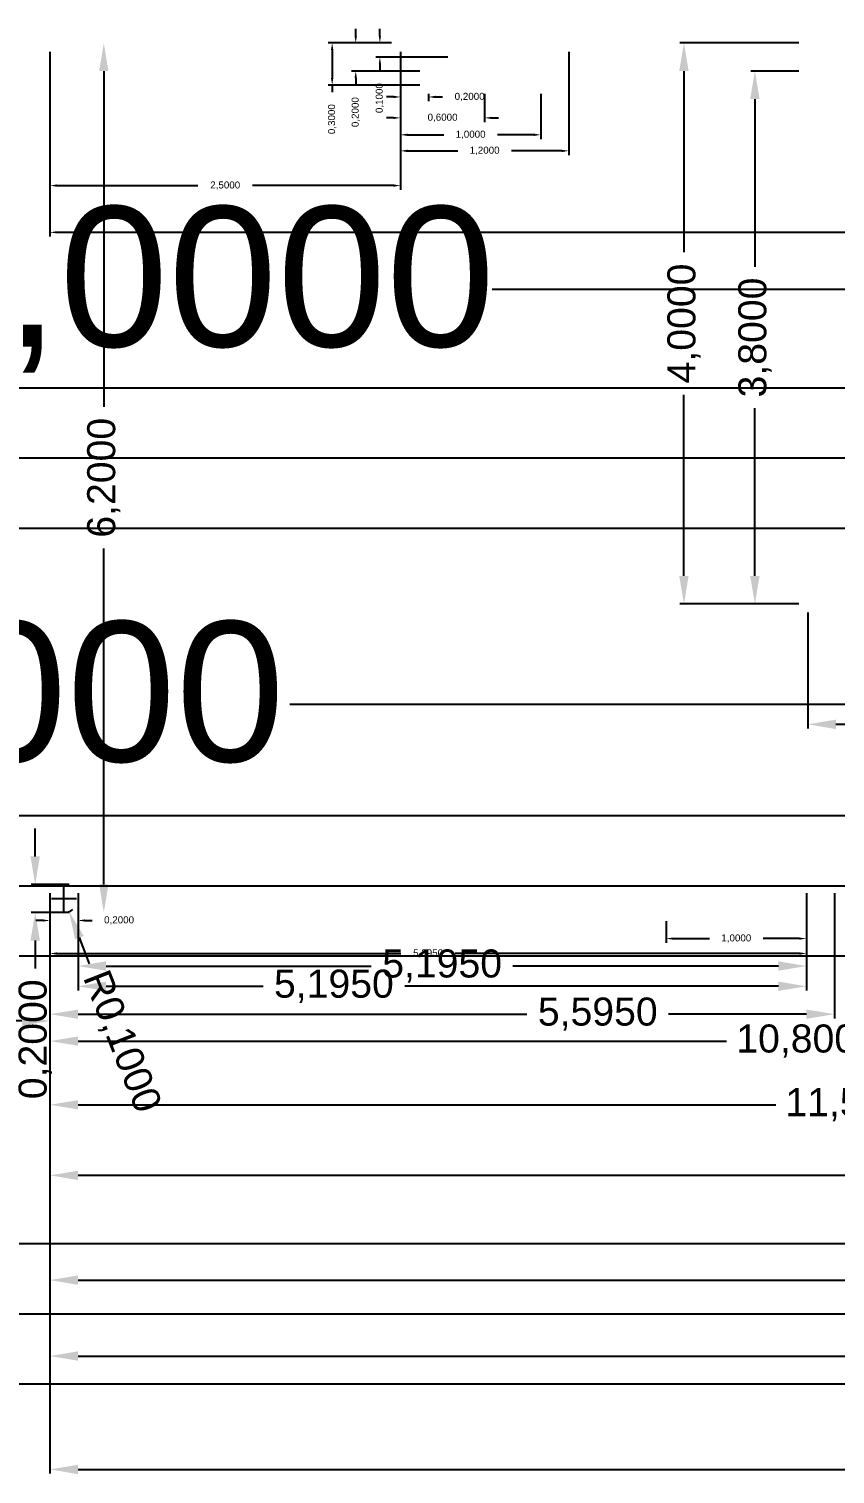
# Model space of a CAD drawing. Header units: millimetres. Extents: x -129 to 171, y -129 to 202.
# Drawn here: x 46.31 to 52.06, y 95.92 to 106.22 of the extents above; entities that cross this region are included whole.
import ezdxf

# ---------------------------------------------------------------- set-up
doc = ezdxf.new("R2010")
doc.units = ezdxf.units.MM
doc.header["$MEASUREMENT"] = 0
for name, color, linetype, plot in [('Acoperis', 180, 'Continuous', False), ('Dimensiuni interior_1', 11, 'Continuous', False), ('Dimensiuni lift', 11, 'Continuous', False)]:
    doc.layers.add(name, color=color, linetype=linetype, plot=plot)
doc.styles.get("Standard").update_dxf_attribs({"font": 'arial.ttf'})
doc.dimstyles.new('Mici', dxfattribs={"dimtxt": 0.05, "dimasz": 0.05, "dimexe": 0.03, "dimexo": 0.0625, "dimgap": 0.09, "dimtad": 0, "dimdec": 4, "dimzin": 0, "dimtxsty": 'Standard', "dimcen": 0.09, "dimclrd": 1, "dimclre": 1, "dimadec": 0, "dimazin": 0, "dimtfac": 1, "dimtdec": 4, "dimtofl": 0, "dimtmove": 0, "dimatfit": 3, "dimfxl": 1, "dimtolj": 1, "dimtzin": 0, "dimarcsym": 0})
doc.dimstyles.get("Standard").update_dxf_attribs({"dimtxt": 0.18, "dimasz": 0.18, "dimexe": 0.18, "dimexo": 0.0625, "dimgap": 0.09, "dimtad": 0, "dimtih": 1, "dimtoh": 1, "dimdec": 4, "dimzin": 0, "dimdsep": 46, "dimtxsty": 'Standard', "dimcen": 0.09, "dimadec": 0, "dimazin": 0, "dimtfac": 1, "dimtdec": 4, "dimtofl": 0, "dimtmove": 0, "dimatfit": 3, "dimfxl": 1, "dimtolj": 1, "dimtzin": 0, "dimarcsym": 0})

# ---------------------------------------------------------------- blocks, each defined once
blk = doc.blocks.new('*U32')
at = {"extrusion": (-1, 4.06467e-14, 2.35596e-14)}
for centre, radius, start, end in [((48.5, -16.8, -1.5), 51.8, 18.9246, 161.0754), ((48.5, -16.841, -1), 51.341, 19.1485, 160.8515), ((48.5, -16.841, -2), 51.341, 19.1485, 160.8515), ((48.5, -16.882, -1.5), 50.882, 19.3776, 160.6224)]:
    blk.add_arc(centre, radius, start, end, dxfattribs=at)
blk = doc.blocks.new('*U33')
at = {"layer": 'Acoperis', "color": 0, "linetype": 'ByBlock', "lineweight": -2, "transparency": 16777216, "rotation": 90.00000000000072}
for p in [(244.181, 135.356), (244.181, 132.305), (244.181, 129.253)]:
    blk.add_blockref('*U32', p, dxfattribs=at)
blk = doc.blocks.new('*D106')
at = {"layer": 'Defpoints', "color": 0, "transparency": 16777216}
for p in [(52.877, 111.551), (71.877, 111.551), (52.877, 106.793)]:
    blk.add_point(p, dxfattribs=at)
at = {"layer": 'Dimensiuni lift', "color": 1, "lineweight": -2, "transparency": 16777216}
for p, q in [((52.877, 111.489), (52.877, 106.613)), ((71.877, 111.489), (71.877, 106.613)), ((53.677, 106.793), (59.871, 106.793)), ((71.077, 106.793), (64.882, 106.793))]:
    blk.add_line(p, q, dxfattribs=at)
at = {"layer": 'Dimensiuni lift', "color": 1, "transparency": 16777216}
for points in [[(53.677, 106.926), (53.677, 106.66), (52.877, 106.793)], [(71.077, 106.926), (71.077, 106.66), (71.877, 106.793)]]:
    blk.add_solid(points, dxfattribs=at)
at = {"layer": 'Dimensiuni lift', "color": 0, "transparency": 16777216, "insert": (62.377, 106.793), "char_height": 1, "attachment_point": 5}
blk.add_mtext('\\A1;19,0000', dxfattribs=at)
blk = doc.blocks.new('*D271')
at = {"layer": 'Defpoints', "color": 0, "transparency": 16777216}
for p in [(49.877, 111.551), (71.877, 111.551), (49.877, 103.834)]:
    blk.add_point(p, dxfattribs=at)
at = {"layer": 'Dimensiuni lift', "color": 1, "lineweight": -2, "transparency": 16777216}
for p, q in [((49.877, 111.489), (49.877, 103.654)), ((71.877, 111.489), (71.877, 103.654)), ((50.677, 103.834), (58.316, 103.834)), ((71.077, 103.834), (63.438, 103.834))]:
    blk.add_line(p, q, dxfattribs=at)
at = {"layer": 'Dimensiuni lift', "color": 1, "transparency": 16777216}
for points in [[(50.677, 103.967), (50.677, 103.7), (49.877, 103.834)], [(71.077, 103.967), (71.077, 103.7), (71.877, 103.834)]]:
    blk.add_solid(points, dxfattribs=at)
at = {"layer": 'Dimensiuni lift', "color": 0, "transparency": 16777216, "insert": (60.877, 103.834), "char_height": 1, "attachment_point": 5}
blk.add_mtext('\\A1;22,0000', dxfattribs=at)
blk = doc.blocks.new('*D476')
at = {"layer": 'Defpoints', "color": 0, "transparency": 16777216}
for p in [(67.132, 104.551), (82.527, 104.551), (67.132, 103.693)]:
    blk.add_point(p, dxfattribs=at)
at = {"layer": 'Dimensiuni interior_1', "color": 1, "lineweight": -2, "transparency": 16777216}
for p, q in [((67.132, 104.489), (67.132, 103.663)), ((82.527, 104.489), (82.527, 103.663)), ((67.332, 103.693), (74.256, 103.693)), ((82.327, 103.693), (75.402, 103.693))]:
    blk.add_line(p, q, dxfattribs=at)
at = {"layer": 'Dimensiuni interior_1', "color": 1, "transparency": 16777216}
for points in [[(67.332, 103.726), (67.332, 103.659), (67.132, 103.693)], [(82.327, 103.726), (82.327, 103.659), (82.527, 103.693)]]:
    blk.add_solid(points, dxfattribs=at)
at = {"layer": 'Dimensiuni interior_1', "color": 0, "transparency": 16777216, "insert": (74.829, 103.693), "char_height": 0.2, "attachment_point": 5}
blk.add_mtext('\\A1;15,3950', dxfattribs=at)
blk = doc.blocks.new('*D477')
at = {"layer": 'Defpoints', "color": 0, "transparency": 16777216}
for p in [(67.132, 108.551), (66.249, 104.551), (67.132, 104.551)]:
    blk.add_point(p, dxfattribs=at)
at = {"layer": 'Dimensiuni interior_1', "color": 1, "lineweight": -2, "transparency": 16777216}
for p, q in [((67.069, 108.551), (66.219, 108.551)), ((66.249, 108.351), (66.249, 107.06)), ((66.249, 104.751), (66.249, 106.043)), ((67.069, 104.551), (66.219, 104.551))]:
    blk.add_line(p, q, dxfattribs=at)
at = {"layer": 'Dimensiuni interior_1', "color": 1, "transparency": 16777216}
for points in [[(66.215, 108.351), (66.282, 108.351), (66.249, 108.551)], [(66.215, 104.751), (66.282, 104.751), (66.249, 104.551)]]:
    blk.add_solid(points, dxfattribs=at)
at = {"layer": 'Dimensiuni interior_1', "color": 0, "transparency": 16777216, "insert": (66.249, 106.551), "char_height": 0.2, "attachment_point": 5, "rotation": 90}
blk.add_mtext('\\A1;4,0000', dxfattribs=at)
blk = doc.blocks.new('*D490')
at = {"layer": 'Defpoints', "color": 0, "transparency": 16777216}
for p in [(55.727, 102.551), (61.727, 102.551), (61.727, 101.578)]:
    blk.add_point(p, dxfattribs=at)
at = {"layer": 'Dimensiuni interior_1', "color": 1, "lineweight": -2, "transparency": 16777216}
for p, q in [((55.727, 102.489), (55.727, 101.548)), ((61.727, 102.489), (61.727, 101.548)), ((55.927, 101.578), (58.221, 101.578)), ((61.527, 101.578), (59.232, 101.578))]:
    blk.add_line(p, q, dxfattribs=at)
at = {"layer": 'Dimensiuni interior_1', "color": 1, "transparency": 16777216}
for points in [[(55.927, 101.611), (55.927, 101.544), (55.727, 101.578)], [(61.527, 101.611), (61.527, 101.544), (61.727, 101.578)]]:
    blk.add_solid(points, dxfattribs=at)
at = {"layer": 'Dimensiuni interior_1', "color": 0, "transparency": 16777216, "insert": (58.727, 101.578), "char_height": 0.2, "attachment_point": 5}
blk.add_mtext('\\A1;6,0000', dxfattribs=at)
blk = doc.blocks.new('*D492')
at = {"layer": 'Defpoints', "color": 0, "transparency": 16777216}
for p in [(66.755, 108.351), (67.132, 108.351), (67.132, 104.551)]:
    blk.add_point(p, dxfattribs=at)
at = {"layer": 'Dimensiuni interior_1', "color": 1, "lineweight": -2, "transparency": 16777216}
for p, q in [((67.069, 108.351), (66.725, 108.351)), ((66.755, 108.151), (66.755, 106.956)), ((66.755, 104.751), (66.755, 105.947)), ((67.069, 104.551), (66.725, 104.551))]:
    blk.add_line(p, q, dxfattribs=at)
at = {"layer": 'Dimensiuni interior_1', "color": 1, "transparency": 16777216}
for points in [[(66.721, 108.151), (66.788, 108.151), (66.755, 108.351)], [(66.721, 104.751), (66.788, 104.751), (66.755, 104.551)]]:
    blk.add_solid(points, dxfattribs=at)
at = {"layer": 'Dimensiuni interior_1', "color": 0, "transparency": 16777216, "insert": (66.755, 106.451), "char_height": 0.2, "attachment_point": 5, "rotation": 90}
blk.add_mtext('\\A1;3,8000', dxfattribs=at)
blk = doc.blocks.new('*D544')
at = {"layer": 'Defpoints', "color": 0, "transparency": 16777216}
for p in [(61.927, 102.351), (67.122, 102.351), (67.122, 101.969)]:
    blk.add_point(p, dxfattribs=at)
at = {"layer": 'Dimensiuni interior_1', "color": 1, "lineweight": -2, "transparency": 16777216}
for p, q in [((61.927, 102.289), (61.927, 101.939)), ((67.122, 102.289), (67.122, 101.939)), ((62.127, 101.969), (64.019, 101.969)), ((66.922, 101.969), (65.029, 101.969))]:
    blk.add_line(p, q, dxfattribs=at)
at = {"layer": 'Dimensiuni interior_1', "color": 1, "transparency": 16777216}
for points in [[(62.127, 102.003), (62.127, 101.936), (61.927, 101.969)], [(66.922, 102.003), (66.922, 101.936), (67.122, 101.969)]]:
    blk.add_solid(points, dxfattribs=at)
at = {"layer": 'Dimensiuni interior_1', "color": 0, "transparency": 16777216, "insert": (64.524, 101.969), "char_height": 0.2, "attachment_point": 5}
blk.add_mtext('\\A1;5,1950', dxfattribs=at)
blk = doc.blocks.new('*D545')
at = {"layer": 'Defpoints', "color": 0, "transparency": 16777216}
for p in [(61.927, 102.551), (61.622, 102.351), (61.927, 102.351)]:
    blk.add_point(p, dxfattribs=at)
at = {"layer": 'Dimensiuni interior_1', "color": 1, "lineweight": -2, "transparency": 16777216}
for p, q in [((61.622, 102.751), (61.622, 102.951)), ((61.864, 102.551), (61.592, 102.551)), ((61.864, 102.351), (61.592, 102.351)), ((61.622, 102.151), (61.622, 101.951))]:
    blk.add_line(p, q, dxfattribs=at)
at = {"layer": 'Dimensiuni interior_1', "color": 1, "transparency": 16777216}
for points in [[(61.588, 102.751), (61.655, 102.751), (61.622, 102.551)], [(61.588, 102.151), (61.655, 102.151), (61.622, 102.351)]]:
    blk.add_solid(points, dxfattribs=at)
at = {"layer": 'Dimensiuni interior_1', "color": 0, "transparency": 16777216, "insert": (61.622, 101.447), "char_height": 0.2, "attachment_point": 5, "rotation": 90}
blk.add_mtext('\\A1;0,2000', dxfattribs=at)
blk = doc.blocks.new('*D549')
at = {"layer": 'Defpoints', "color": 0, "transparency": 16777216}
for p in [(61.927, 102.351), (67.122, 102.351), (67.122, 101.825)]:
    blk.add_point(p, dxfattribs=at)
at = {"layer": 'Dimensiuni interior_1', "color": 1, "lineweight": -2, "transparency": 16777216}
for p, q in [((61.927, 102.289), (61.927, 101.795)), ((67.122, 102.289), (67.122, 101.795)), ((62.127, 101.825), (63.248, 101.825)), ((66.922, 101.825), (64.257, 101.825))]:
    blk.add_line(p, q, dxfattribs=at)
at = {"layer": 'Dimensiuni interior_1', "color": 1, "transparency": 16777216}
for points in [[(62.127, 101.858), (62.127, 101.792), (61.927, 101.825)], [(66.922, 101.858), (66.922, 101.792), (67.122, 101.825)]]:
    blk.add_solid(points, dxfattribs=at)
at = {"layer": 'Dimensiuni interior_1', "color": 0, "transparency": 16777216, "insert": (63.752, 101.825), "char_height": 0.2, "attachment_point": 5}
blk.add_mtext('\\A1;5,1950', dxfattribs=at)
blk = doc.blocks.new('*D550')
at = {"layer": 'Defpoints', "color": 0, "transparency": 16777216}
for p in [(61.927, 102.551), (61.622, 102.351), (61.927, 102.351)]:
    blk.add_point(p, dxfattribs=at)
at = {"layer": 'Dimensiuni interior_1', "color": 1, "lineweight": -2, "transparency": 16777216}
for p, q in [((61.622, 102.751), (61.622, 102.951)), ((61.864, 102.551), (61.592, 102.551)), ((61.864, 102.351), (61.592, 102.351)), ((61.622, 102.151), (61.622, 101.951))]:
    blk.add_line(p, q, dxfattribs=at)
at = {"layer": 'Dimensiuni interior_1', "color": 1, "transparency": 16777216}
for points in [[(61.588, 102.751), (61.655, 102.751), (61.622, 102.551)], [(61.588, 102.151), (61.655, 102.151), (61.622, 102.351)]]:
    blk.add_solid(points, dxfattribs=at)
at = {"layer": 'Dimensiuni interior_1', "color": 0, "transparency": 16777216, "insert": (61.622, 101.447), "char_height": 0.2, "attachment_point": 5, "rotation": 90}
blk.add_mtext('\\A1;0,2000', dxfattribs=at)
blk = doc.blocks.new('*D551')
at = {"layer": 'Defpoints', "color": 0, "transparency": 16777216}
for p in [(66.122, 102.351), (67.122, 102.351), (66.122, 102.165)]:
    blk.add_point(p, dxfattribs=at)
at = {"layer": 'Dimensiuni interior_1', "color": 1, "lineweight": -2, "transparency": 16777216}
for p, q in [((66.122, 102.289), (66.122, 102.135)), ((67.122, 102.289), (67.122, 102.135)), ((66.172, 102.165), (66.43, 102.165)), ((67.072, 102.165), (66.813, 102.165))]:
    blk.add_line(p, q, dxfattribs=at)
at = {"layer": 'Dimensiuni interior_1', "color": 1, "transparency": 16777216}
for points in [[(66.172, 102.173), (66.172, 102.157), (66.122, 102.165)], [(67.072, 102.173), (67.072, 102.157), (67.122, 102.165)]]:
    blk.add_solid(points, dxfattribs=at)
at = {"layer": 'Dimensiuni interior_1', "color": 0, "transparency": 16777216, "insert": (66.622, 102.165), "char_height": 0.05, "attachment_point": 5}
blk.add_mtext('\\A1;1,0000', dxfattribs=at)
blk = doc.blocks.new('*D552')
at = {"layer": 'Defpoints', "color": 0, "transparency": 16777216}
for p in [(61.727, 102.551), (61.927, 102.551), (61.927, 102.294)]:
    blk.add_point(p, dxfattribs=at)
at = {"layer": 'Dimensiuni interior_1', "color": 1, "lineweight": -2, "transparency": 16777216}
for p, q in [((61.727, 102.489), (61.727, 102.264)), ((61.927, 102.489), (61.927, 102.264)), ((61.677, 102.294), (61.627, 102.294)), ((61.977, 102.294), (62.027, 102.294))]:
    blk.add_line(p, q, dxfattribs=at)
at = {"layer": 'Dimensiuni interior_1', "color": 1, "transparency": 16777216}
for points in [[(61.677, 102.302), (61.677, 102.286), (61.727, 102.294)], [(61.977, 102.302), (61.977, 102.286), (61.927, 102.294)]]:
    blk.add_solid(points, dxfattribs=at)
at = {"layer": 'Dimensiuni interior_1', "color": 0, "transparency": 16777216, "insert": (62.22, 102.294), "char_height": 0.05, "attachment_point": 5}
blk.add_mtext('\\A1;0,2000', dxfattribs=at)
blk = doc.blocks.new('*D553')
at = {"layer": 'Defpoints', "color": 0, "transparency": 16777216}
for p in [(61.727, 102.551), (67.122, 102.551), (67.122, 102.059)]:
    blk.add_point(p, dxfattribs=at)
at = {"layer": 'Dimensiuni interior_1', "color": 1, "lineweight": -2, "transparency": 16777216}
for p, q in [((61.727, 102.489), (61.727, 102.029)), ((67.122, 102.489), (67.122, 102.029)), ((61.777, 102.059), (64.23, 102.059)), ((67.072, 102.059), (64.618, 102.059))]:
    blk.add_line(p, q, dxfattribs=at)
at = {"layer": 'Dimensiuni interior_1', "color": 1, "transparency": 16777216}
for points in [[(61.777, 102.067), (61.777, 102.05), (61.727, 102.059)], [(67.072, 102.067), (67.072, 102.05), (67.122, 102.059)]]:
    blk.add_solid(points, dxfattribs=at)
at = {"layer": 'Dimensiuni interior_1', "color": 0, "transparency": 16777216, "insert": (64.424, 102.059), "char_height": 0.05, "attachment_point": 5}
blk.add_mtext('\\A1;5,3950', dxfattribs=at)
blk = doc.blocks.new('*D554')
at = {"layer": 'Defpoints', "color": 0, "transparency": 16777216}
for p in [(61.727, 102.551), (67.322, 102.551), (67.322, 101.626)]:
    blk.add_point(p, dxfattribs=at)
at = {"layer": 'Dimensiuni interior_1', "color": 1, "lineweight": -2, "transparency": 16777216}
for p, q in [((61.727, 102.489), (61.727, 101.596)), ((67.322, 102.489), (67.322, 101.596)), ((61.927, 101.626), (65.129, 101.626)), ((67.122, 101.626), (66.138, 101.626))]:
    blk.add_line(p, q, dxfattribs=at)
at = {"layer": 'Dimensiuni interior_1', "color": 1, "transparency": 16777216}
for points in [[(61.927, 101.659), (61.927, 101.593), (61.727, 101.626)], [(67.122, 101.659), (67.122, 101.593), (67.322, 101.626)]]:
    blk.add_solid(points, dxfattribs=at)
at = {"layer": 'Dimensiuni interior_1', "color": 0, "transparency": 16777216, "insert": (65.634, 101.626), "char_height": 0.2, "attachment_point": 5}
blk.add_mtext('\\A1;5,5950', dxfattribs=at)
blk = doc.blocks.new('*D555')
at = {"layer": 'Defpoints', "color": 0, "transparency": 16777216}
for p in [(61.727, 102.551), (72.527, 102.551), (72.527, 101.434)]:
    blk.add_point(p, dxfattribs=at)
at = {"layer": 'Dimensiuni interior_1', "color": 1, "lineweight": -2, "transparency": 16777216}
for p, q in [((61.727, 102.489), (61.727, 101.404)), ((72.527, 102.489), (72.527, 101.404)), ((61.927, 101.434), (66.553, 101.434)), ((72.327, 101.434), (67.7, 101.434))]:
    blk.add_line(p, q, dxfattribs=at)
at = {"layer": 'Dimensiuni interior_1', "color": 1, "transparency": 16777216}
for points in [[(61.927, 101.467), (61.927, 101.401), (61.727, 101.434)], [(72.327, 101.467), (72.327, 101.401), (72.527, 101.434)]]:
    blk.add_solid(points, dxfattribs=at)
at = {"layer": 'Dimensiuni interior_1', "color": 0, "transparency": 16777216, "insert": (67.127, 101.434), "char_height": 0.2, "attachment_point": 5}
blk.add_mtext('\\A1;10,8000', dxfattribs=at)
blk = doc.blocks.new('*D556')
at = {"layer": 'Defpoints', "color": 0, "transparency": 16777216}
for p in [(61.727, 102.551), (73.227, 102.551), (73.227, 100.98)]:
    blk.add_point(p, dxfattribs=at)
at = {"layer": 'Dimensiuni interior_1', "color": 1, "lineweight": -2, "transparency": 16777216}
for p, q in [((61.727, 102.489), (61.727, 100.95)), ((73.227, 102.489), (73.227, 100.95)), ((61.927, 100.98), (66.903, 100.98)), ((73.027, 100.98), (68.05, 100.98))]:
    blk.add_line(p, q, dxfattribs=at)
at = {"layer": 'Dimensiuni interior_1', "color": 1, "transparency": 16777216}
for points in [[(61.927, 101.013), (61.927, 100.947), (61.727, 100.98)], [(73.027, 101.013), (73.027, 100.947), (73.227, 100.98)]]:
    blk.add_solid(points, dxfattribs=at)
at = {"layer": 'Dimensiuni interior_1', "color": 0, "transparency": 16777216, "insert": (67.477, 100.98), "char_height": 0.2, "attachment_point": 5}
blk.add_mtext('\\A1;11,5000', dxfattribs=at)
blk = doc.blocks.new('*D557')
at = {"layer": 'Defpoints', "color": 0, "transparency": 16777216}
for p in [(61.727, 102.551), (82.027, 102.551), (82.027, 100.477)]:
    blk.add_point(p, dxfattribs=at)
at = {"layer": 'Dimensiuni interior_1', "color": 1, "lineweight": -2, "transparency": 16777216}
for p, q in [((61.727, 102.489), (61.727, 100.447)), ((82.027, 102.489), (82.027, 100.447)), ((61.927, 100.477), (71.292, 100.477)), ((81.827, 100.477), (72.461, 100.477))]:
    blk.add_line(p, q, dxfattribs=at)
at = {"layer": 'Dimensiuni interior_1', "color": 1, "transparency": 16777216}
for points in [[(61.927, 100.51), (61.927, 100.443), (61.727, 100.477)], [(81.827, 100.51), (81.827, 100.443), (82.027, 100.477)]]:
    blk.add_solid(points, dxfattribs=at)
at = {"layer": 'Dimensiuni interior_1', "color": 0, "transparency": 16777216, "insert": (71.877, 100.477), "char_height": 0.2, "attachment_point": 5}
blk.add_mtext('\\A1;20,3000', dxfattribs=at)
blk = doc.blocks.new('*D558')
at = {"layer": 'Defpoints', "color": 0, "transparency": 16777216}
for p in [(61.727, 102.551), (82.727, 102.551), (82.727, 99.73)]:
    blk.add_point(p, dxfattribs=at)
at = {"layer": 'Dimensiuni interior_1', "color": 1, "lineweight": -2, "transparency": 16777216}
for p, q in [((61.727, 102.489), (61.727, 99.7)), ((82.727, 102.489), (82.727, 99.7)), ((61.927, 99.73), (71.642, 99.73)), ((82.527, 99.73), (72.811, 99.73))]:
    blk.add_line(p, q, dxfattribs=at)
at = {"layer": 'Dimensiuni interior_1', "color": 1, "transparency": 16777216}
for points in [[(61.927, 99.763), (61.927, 99.696), (61.727, 99.73)], [(82.527, 99.763), (82.527, 99.696), (82.727, 99.73)]]:
    blk.add_solid(points, dxfattribs=at)
at = {"layer": 'Dimensiuni interior_1', "color": 0, "transparency": 16777216, "insert": (72.227, 99.73), "char_height": 0.2, "attachment_point": 5}
blk.add_mtext('\\A1;21,0000', dxfattribs=at)
blk = doc.blocks.new('*D559')
at = {"layer": 'Defpoints', "color": 0, "transparency": 16777216}
for p in [(61.727, 102.551), (86.327, 102.551), (86.327, 99.188)]:
    blk.add_point(p, dxfattribs=at)
at = {"layer": 'Dimensiuni interior_1', "color": 1, "lineweight": -2, "transparency": 16777216}
for p, q in [((61.727, 102.489), (61.727, 99.158)), ((86.327, 102.489), (86.327, 99.158)), ((61.927, 99.188), (73.442, 99.188)), ((86.127, 99.188), (74.611, 99.188))]:
    blk.add_line(p, q, dxfattribs=at)
at = {"layer": 'Dimensiuni interior_1', "color": 1, "transparency": 16777216}
for points in [[(61.927, 99.222), (61.927, 99.155), (61.727, 99.188)], [(86.127, 99.222), (86.127, 99.155), (86.327, 99.188)]]:
    blk.add_solid(points, dxfattribs=at)
at = {"layer": 'Dimensiuni interior_1', "color": 0, "transparency": 16777216, "insert": (74.027, 99.188), "char_height": 0.2, "attachment_point": 5}
blk.add_mtext('\\A1;24,6000', dxfattribs=at)
blk = doc.blocks.new('*D560')
at = {"layer": 'Defpoints', "color": 0, "transparency": 16777216}
for p in [(61.727, 102.551), (86.527, 102.551), (86.527, 98.38)]:
    blk.add_point(p, dxfattribs=at)
at = {"layer": 'Dimensiuni interior_1', "color": 1, "lineweight": -2, "transparency": 16777216}
for p, q in [((61.727, 102.489), (61.727, 98.35)), ((86.527, 102.489), (86.527, 98.35)), ((61.927, 98.38), (73.542, 98.38)), ((86.327, 98.38), (74.711, 98.38))]:
    blk.add_line(p, q, dxfattribs=at)
at = {"layer": 'Dimensiuni interior_1', "color": 1, "transparency": 16777216}
for points in [[(61.927, 98.413), (61.927, 98.346), (61.727, 98.38)], [(86.327, 98.413), (86.327, 98.346), (86.527, 98.38)]]:
    blk.add_solid(points, dxfattribs=at)
at = {"layer": 'Dimensiuni interior_1', "color": 0, "transparency": 16777216, "insert": (74.127, 98.38), "char_height": 0.2, "attachment_point": 5}
blk.add_mtext('\\A1;24,8000', dxfattribs=at)
blk = doc.blocks.new('*D575')
at = {"layer": 'Defpoints', "color": 0, "transparency": 16777216}
for p in [(61.727, 108.551), (62.111, 108.551), (61.827, 102.351, -0.1)]:
    blk.add_point(p, dxfattribs=at)
at = {"layer": 'Dimensiuni interior_1', "color": 1, "lineweight": -2, "transparency": 16777216}
for p, q in [((62.111, 108.351), (62.111, 105.957)), ((62.111, 102.551), (62.111, 104.946))]:
    blk.add_line(p, q, dxfattribs=at)
at = {"layer": 'Dimensiuni interior_1', "color": 1, "transparency": 16777216}
for points in [[(62.078, 108.351), (62.144, 108.351), (62.111, 108.551)], [(62.078, 102.551), (62.144, 102.551), (62.111, 102.351)]]:
    blk.add_solid(points, dxfattribs=at)
at = {"layer": 'Dimensiuni interior_1', "color": 0, "transparency": 16777216, "insert": (62.111, 105.451), "char_height": 0.2, "attachment_point": 5, "rotation": 90}
blk.add_mtext('\\A1;6,2000', dxfattribs=at)
blk = doc.blocks.new('*D576')
at = {"layer": 'Defpoints', "color": 0, "transparency": 16777216}
for p in [(61.827, 102.451, -0.2), (61.863, 102.358, -0.2)]:
    blk.add_point(p, dxfattribs=at)
at = {"layer": 'Dimensiuni interior_1', "color": 1, "lineweight": -2, "transparency": 16777216}
for p, q in [((61.827, 102.361), (61.827, 102.541)), ((61.737, 102.451), (61.917, 102.451)), ((62.01, 101.986), (61.937, 102.172))]:
    blk.add_line(p, q, dxfattribs=at)
blk.add_arc((61.827, 102.451), 0.1, 270, 308.6998, dxfattribs=at)
at = {"layer": 'Dimensiuni interior_1', "color": 1, "transparency": 16777216}
blk.add_solid([(61.968, 102.184), (61.906, 102.16), (61.863, 102.358)], dxfattribs=at)
at = {"layer": 'Dimensiuni interior_1', "color": 0, "transparency": 16777216, "insert": (62.23, 101.427), "char_height": 0.2, "attachment_point": 5, "rotation": 291.5111}
blk.add_mtext('\\A1;R0,1000', dxfattribs=at)
blk = doc.blocks.new('*D876')
at = {"layer": 'Defpoints', "color": 0, "transparency": 16777216}
for p in [(64.227, 108.551), (64.427, 108.251, 0.2), (64.427, 108.166)]:
    blk.add_point(p, dxfattribs=at)
at = {"layer": 'Dimensiuni interior_1', "color": 1, "lineweight": -2, "transparency": 16777216}
for p, q in [((64.227, 108.489), (64.227, 108.136)), ((64.177, 108.166), (64.127, 108.166)), ((64.427, 108.189), (64.427, 108.136)), ((64.477, 108.166), (64.527, 108.166))]:
    blk.add_line(p, q, dxfattribs=at)
at = {"layer": 'Dimensiuni interior_1', "color": 1, "transparency": 16777216}
for points in [[(64.177, 108.175), (64.177, 108.158), (64.227, 108.166)], [(64.477, 108.175), (64.477, 108.158), (64.427, 108.166)]]:
    blk.add_solid(points, dxfattribs=at)
at = {"layer": 'Dimensiuni interior_1', "color": 0, "transparency": 16777216, "insert": (64.72, 108.166), "char_height": 0.05, "attachment_point": 5}
blk.add_mtext('\\A1;0,2000', dxfattribs=at)
blk = doc.blocks.new('*D877')
at = {"layer": 'Defpoints', "color": 0, "transparency": 16777216}
for p in [(64.227, 108.551), (64.827, 108.251, 0.4), (64.827, 108.017)]:
    blk.add_point(p, dxfattribs=at)
at = {"layer": 'Dimensiuni interior_1', "color": 1, "lineweight": -2, "transparency": 16777216}
for p, q in [((64.227, 108.489), (64.227, 107.987)), ((64.827, 108.189), (64.827, 107.987)), ((64.177, 108.017), (64.127, 108.017)), ((64.877, 108.017), (64.927, 108.017))]:
    blk.add_line(p, q, dxfattribs=at)
at = {"layer": 'Dimensiuni interior_1', "color": 1, "transparency": 16777216}
for points in [[(64.177, 108.025), (64.177, 108.009), (64.227, 108.017)], [(64.877, 108.025), (64.877, 108.009), (64.827, 108.017)]]:
    blk.add_solid(points, dxfattribs=at)
at = {"layer": 'Dimensiuni interior_1', "color": 0, "transparency": 16777216, "insert": (64.527, 108.017), "char_height": 0.05, "attachment_point": 5}
blk.add_mtext('\\A1;0,6000', dxfattribs=at)
blk = doc.blocks.new('*D878')
at = {"layer": 'Defpoints', "color": 0, "transparency": 16777216}
for p in [(64.227, 108.551), (65.227, 108.251, 0.2), (65.227, 107.896)]:
    blk.add_point(p, dxfattribs=at)
at = {"layer": 'Dimensiuni interior_1', "color": 1, "lineweight": -2, "transparency": 16777216}
for p, q in [((64.227, 108.489), (64.227, 107.866)), ((65.227, 108.189), (65.227, 107.866)), ((64.277, 107.896), (64.535, 107.896)), ((65.177, 107.896), (64.918, 107.896))]:
    blk.add_line(p, q, dxfattribs=at)
at = {"layer": 'Dimensiuni interior_1', "color": 1, "transparency": 16777216}
for points in [[(64.277, 107.905), (64.277, 107.888), (64.227, 107.896)], [(65.177, 107.905), (65.177, 107.888), (65.227, 107.896)]]:
    blk.add_solid(points, dxfattribs=at)
at = {"layer": 'Dimensiuni interior_1', "color": 0, "transparency": 16777216, "insert": (64.727, 107.896), "char_height": 0.05, "attachment_point": 5}
blk.add_mtext('\\A1;1,0000', dxfattribs=at)
blk = doc.blocks.new('*D873')
at = {"layer": 'Defpoints', "color": 0, "transparency": 16777216}
for p in [(64.227, 108.551), (65.427, 108.551), (65.427, 107.782)]:
    blk.add_point(p, dxfattribs=at)
at = {"layer": 'Dimensiuni interior_1', "color": 1, "lineweight": -2, "transparency": 16777216}
for p, q in [((64.227, 108.489), (64.227, 107.752)), ((65.427, 108.489), (65.427, 107.752)), ((64.277, 107.782), (64.635, 107.782)), ((65.377, 107.782), (65.018, 107.782))]:
    blk.add_line(p, q, dxfattribs=at)
at = {"layer": 'Dimensiuni interior_1', "color": 1, "transparency": 16777216}
for points in [[(64.277, 107.79), (64.277, 107.773), (64.227, 107.782)], [(65.377, 107.79), (65.377, 107.773), (65.427, 107.782)]]:
    blk.add_solid(points, dxfattribs=at)
at = {"layer": 'Dimensiuni interior_1', "color": 0, "transparency": 16777216, "insert": (64.827, 107.782), "char_height": 0.05, "attachment_point": 5}
blk.add_mtext('\\A1;1,2000', dxfattribs=at)
blk = doc.blocks.new('*D874')
at = {"layer": 'Defpoints', "color": 0, "transparency": 16777216}
for p in [(64.227, 108.551), (64.08, 108.451), (64.627, 108.451, 0.2)]:
    blk.add_point(p, dxfattribs=at)
at = {"layer": 'Dimensiuni interior_1', "color": 1, "lineweight": -2, "transparency": 16777216}
for p, q in [((64.08, 108.601), (64.08, 108.651)), ((64.164, 108.551), (64.05, 108.551)), ((64.564, 108.451), (64.05, 108.451)), ((64.08, 108.401), (64.08, 108.351))]:
    blk.add_line(p, q, dxfattribs=at)
at = {"layer": 'Dimensiuni interior_1', "color": 1, "transparency": 16777216}
for points in [[(64.072, 108.601), (64.088, 108.601), (64.08, 108.551)], [(64.072, 108.401), (64.088, 108.401), (64.08, 108.451)]]:
    blk.add_solid(points, dxfattribs=at)
at = {"layer": 'Dimensiuni interior_1', "color": 0, "transparency": 16777216, "insert": (64.08, 108.158), "char_height": 0.05, "attachment_point": 5, "rotation": 90}
blk.add_mtext('\\A1;0,1000', dxfattribs=at)
blk = doc.blocks.new('*D879')
at = {"layer": 'Defpoints', "color": 0, "transparency": 16777216}
for p in [(64.227, 108.551), (63.908, 108.351), (64.427, 108.351, 0.2)]:
    blk.add_point(p, dxfattribs=at)
at = {"layer": 'Dimensiuni interior_1', "color": 1, "lineweight": -2, "transparency": 16777216}
for p, q in [((63.908, 108.601), (63.908, 108.651)), ((64.164, 108.551), (63.878, 108.551)), ((64.364, 108.351), (63.878, 108.351)), ((63.908, 108.301), (63.908, 108.251))]:
    blk.add_line(p, q, dxfattribs=at)
at = {"layer": 'Dimensiuni interior_1', "color": 1, "transparency": 16777216}
for points in [[(63.899, 108.601), (63.916, 108.601), (63.908, 108.551)], [(63.899, 108.301), (63.916, 108.301), (63.908, 108.351)]]:
    blk.add_solid(points, dxfattribs=at)
at = {"layer": 'Dimensiuni interior_1', "color": 0, "transparency": 16777216, "insert": (63.908, 108.058), "char_height": 0.05, "attachment_point": 5, "rotation": 90}
blk.add_mtext('\\A1;0,2000', dxfattribs=at)
blk = doc.blocks.new('*D875')
at = {"layer": 'Defpoints', "color": 0, "transparency": 16777216}
for p in [(64.227, 108.551), (63.74, 108.251), (64.427, 108.251, 0.2)]:
    blk.add_point(p, dxfattribs=at)
at = {"layer": 'Dimensiuni interior_1', "color": 1, "lineweight": -2, "transparency": 16777216}
for p, q in [((64.164, 108.551), (63.71, 108.551)), ((63.74, 108.501), (63.74, 108.301)), ((64.364, 108.251), (63.71, 108.251)), ((63.74, 108.251), (63.74, 108.201))]:
    blk.add_line(p, q, dxfattribs=at)
at = {"layer": 'Dimensiuni interior_1', "color": 1, "transparency": 16777216}
for points in [[(63.731, 108.501), (63.748, 108.501), (63.74, 108.551)], [(63.731, 108.301), (63.748, 108.301), (63.74, 108.251)]]:
    blk.add_solid(points, dxfattribs=at)
at = {"layer": 'Dimensiuni interior_1', "color": 0, "transparency": 16777216, "insert": (63.74, 108.008), "char_height": 0.05, "attachment_point": 5, "rotation": 90}
blk.add_mtext('\\A1;0,3000', dxfattribs=at)
blk = doc.blocks.new('*D889')
at = {"layer": 'Defpoints', "color": 0, "transparency": 16777216}
for p in [(61.727, 108.551), (64.227, 108.551), (64.227, 107.534)]:
    blk.add_point(p, dxfattribs=at)
at = {"layer": 'Dimensiuni interior_1', "color": 1, "lineweight": -2, "transparency": 16777216}
for p, q in [((61.727, 108.489), (61.727, 107.504)), ((64.227, 108.489), (64.227, 107.504)), ((61.777, 107.534), (62.782, 107.534)), ((64.177, 107.534), (63.171, 107.534))]:
    blk.add_line(p, q, dxfattribs=at)
at = {"layer": 'Dimensiuni interior_1', "color": 1, "transparency": 16777216}
for points in [[(61.777, 107.543), (61.777, 107.526), (61.727, 107.534)], [(64.177, 107.543), (64.177, 107.526), (64.227, 107.534)]]:
    blk.add_solid(points, dxfattribs=at)
at = {"layer": 'Dimensiuni interior_1', "color": 0, "transparency": 16777216, "insert": (62.977, 107.534), "char_height": 0.05, "attachment_point": 5}
blk.add_mtext('\\A1;2,5000', dxfattribs=at)
blk = doc.blocks.new('*D890')
at = {"layer": 'Defpoints', "color": 0, "transparency": 16777216}
for p in [(61.727, 108.551), (84.727, 108.551), (84.727, 107.201)]:
    blk.add_point(p, dxfattribs=at)
at = {"layer": 'Dimensiuni interior_1', "color": 1, "lineweight": -2, "transparency": 16777216}
for p, q in [((61.727, 108.489), (61.727, 107.171)), ((84.727, 108.489), (84.727, 107.171)), ((61.777, 107.201), (73.013, 107.201)), ((84.677, 107.201), (73.44, 107.201))]:
    blk.add_line(p, q, dxfattribs=at)
at = {"layer": 'Dimensiuni interior_1', "color": 1, "transparency": 16777216}
for points in [[(61.777, 107.209), (61.777, 107.193), (61.727, 107.201)], [(84.677, 107.209), (84.677, 107.193), (84.727, 107.201)]]:
    blk.add_solid(points, dxfattribs=at)
at = {"layer": 'Dimensiuni interior_1', "color": 0, "transparency": 16777216, "insert": (73.227, 107.201), "char_height": 0.05, "attachment_point": 5}
blk.add_mtext('\\A1;23,0000', dxfattribs=at)
blk = doc.blocks.new('A$Ca0c041a6')
at = {"layer": 'Acoperis'}
blk.add_blockref('*U33', (-231.0811, -113.51704, 30), dxfattribs=at)
at = {"layer": 'Dimensiuni interior_1'}
for base, p1, p2, angle, picture, middle in [((28.63106, 26.1, 13), (28.94982, 26.3, 13), (29.14982, 26.1, 13.2), 90, '*D879', (28.63106, 25.8063, 13)), ((28.80341, 26.2, 13), (28.94982, 26.3, 13), (29.34982, 26.2, 13.2), 90, '*D874', (28.80341, 25.9063, 13)), ((28.4631, 26, 13), (28.94982, 26.3, 13), (29.14982, 26, 13.2), 90, '*D875', (28.4631, 25.7563, 13)), ((26.64982, 20.04266), (26.44982, 20.3), (26.64982, 20.3), 0, '*D552', (26.94352, 20.04266)), ((31.84482, 19.80719), (26.44982, 20.3), (31.84482, 20.3), 0, '*D553', (29.14732, 19.80719))]:
    dim = blk.add_linear_dim(base=base, p1=p1, p2=p2, angle=angle, dimstyle='Mici', dxfattribs=at)
    dim.commit()
    dim.dimension.update_dxf_attribs({"geometry": picture, "text_midpoint": middle, "insert": (-35.27669, -82.25133)})
for base, p1, p2, angle, override, picture, middle in [((26.83431, 26.3, 10), (26.54982, 20.1, 9.9), (26.44982, 26.3, 10), 90, {"dimtxt": 0.2, "dimasz": 0.2, "dimse1": 1, "dimse2": 1}, '*D575', (26.83431, 23.2, 10)), ((31.47787, 26.1, 18), (31.85482, 22.3, 18), (31.85482, 26.1, 18), 90, {"dimtxt": 0.2, "dimasz": 0.2}, '*D492', (31.47787, 24.2, 18)), ((26.34482, 20.1, 8.1), (26.64982, 20.3, 8.1), (26.64982, 20.1, 8.1), 90, {"dimtxt": 0.2, "dimasz": 0.2}, '*D545', (26.34482, 19.1952, 8.1)), ((26.34482, 20.1), (26.64982, 20.3), (26.64982, 20.1), 90, {"dimtxt": 0.2, "dimasz": 0.2}, '*D550', (26.34482, 19.1952)), ((37.24982, 19.1827), (26.44982, 20.3), (37.24982, 20.3), 0, {"dimtxt": 0.2, "dimasz": 0.2}, '*D555', (31.84982, 19.1827)), ((37.94982, 18.72876), (26.44982, 20.3), (37.94982, 20.3), 0, {"dimtxt": 0.2, "dimasz": 0.2}, '*D556', (32.19982, 18.72876)), ((46.74982, 18.22533), (26.44982, 20.3), (46.74982, 20.3), 0, {"dimtxt": 0.2, "dimasz": 0.2}, '*D557', (36.59982, 18.22533)), ((47.44982, 17.47826), (26.44982, 20.3), (47.44982, 20.3), 0, {"dimtxt": 0.2, "dimasz": 0.2}, '*D558', (36.94982, 17.47826)), ((51.04982, 16.93716), (26.44982, 20.3), (51.04982, 20.3), 0, {"dimtxt": 0.2, "dimasz": 0.2}, '*D559', (38.74982, 16.93716)), ((51.24982, 16.12839), (26.44982, 20.3), (51.24982, 20.3), 0, {"dimtxt": 0.2, "dimasz": 0.2}, '*D560', (38.84982, 16.12839))]:
    dim = blk.add_linear_dim(base=base, p1=p1, p2=p2, angle=angle, dimstyle='Mici', override=override, dxfattribs=at)
    dim.commit()
    dim.dimension.update_dxf_attribs({"geometry": picture, "text_midpoint": middle, "insert": (-35.27669, -82.25133)})
for base, p1, p2, picture, middle in [((28.94982, 25.283, 13), (26.44982, 26.3, 13), (28.94982, 26.3, 13), '*D889', (27.69982, 25.283, 13)), ((49.44982, 24.9497, 13), (26.44982, 26.3, 13), (49.44982, 26.3, 13), '*D890', (37.94982, 24.9497, 13)), ((29.14982, 25.91499, 13), (28.94982, 26.3, 13), (29.14982, 26, 13.2), '*D876', (29.44352, 25.91499, 13)), ((29.54982, 25.76566, 13), (28.94982, 26.3, 13), (29.54982, 26, 13.4), '*D877', (29.24982, 25.76566, 13)), ((29.94982, 25.64501, 13), (28.94982, 26.3, 13), (29.94982, 26, 13.2), '*D878', (29.44982, 25.64501, 13)), ((30.14982, 25.53019, 13), (28.94982, 26.3, 13), (30.14982, 26.3, 13), '*D873', (29.54982, 25.53019, 13)), ((30.84482, 19.91378), (31.84482, 20.1), (30.84482, 20.1), '*D551', (31.34482, 19.91378))]:
    dim = blk.add_linear_dim(base=base, p1=p1, p2=p2, dimstyle='Mici', dxfattribs=at)
    dim.commit()
    dim.dimension.update_dxf_attribs({"geometry": picture, "text_midpoint": middle, "insert": (-35.27669, -82.25133)})
for base, p1, p2, angle, picture, middle in [((30.97205, 22.3, 18), (31.85482, 26.3, 18), (31.85482, 22.3, 18), 90, '*D477', (30.97205, 24.3, 18)), ((32.04482, 19.37467), (26.44982, 20.3), (32.04482, 20.3), 0, '*D554', (30.35695, 19.37467))]:
    dim = blk.add_linear_dim(base=base, p1=p1, p2=p2, angle=angle, dimstyle='Mici', override={"dimtxt": 0.2, "dimasz": 0.2}, dxfattribs=at)
    dim.commit()
    dim.dimension.update_dxf_attribs({"geometry": picture, "text_midpoint": middle, "dimtype": 128, "insert": (-35.27669, -82.25133)})
for base, p1, p2, picture, middle in [((31.85482, 21.44128, 18), (47.24982, 22.3, 18), (31.85482, 22.3, 18), '*D476', (39.55232, 21.44128, 18)), ((26.44982, 19.32645), (20.44982, 20.3), (26.44982, 20.3), '*D490', (23.44982, 19.32645)), ((31.84482, 19.71804, 8.1), (26.64982, 20.1, 8.1), (31.84482, 20.1, 8.1), '*D544', (29.24732, 19.71804, 8.1))]:
    dim = blk.add_linear_dim(base=base, p1=p1, p2=p2, dimstyle='Mici', override={"dimtxt": 0.2, "dimasz": 0.2}, dxfattribs=at)
    dim.commit()
    dim.dimension.update_dxf_attribs({"geometry": picture, "text_midpoint": middle, "insert": (-35.27669, -82.25133)})
dim = blk.add_radius_dim(center=(26.54982, 20.2, 9.8), mpoint=(26.58649, 20.10697, 9.8), dimstyle='Mici', override={"dimtxt": 0.2, "dimasz": 0.2}, dxfattribs=at)
dim.commit()
dim.dimension.update_dxf_attribs({"geometry": '*D576', "text_midpoint": (26.95336, 19.17615, 10), "dimtype": 132, "insert": (-35.27669, -82.25133)})
dim = blk.add_linear_dim(base=(31.84482, 19.57353), p1=(26.64982, 20.1), p2=(31.84482, 20.1), dimstyle='Mici', override={"dimtxt": 0.2, "dimasz": 0.2}, dxfattribs=at)
dim.commit()
dim.dimension.update_dxf_attribs({"geometry": '*D549', "text_midpoint": (28.47575, 19.57353), "dimtype": 128, "insert": (-35.27669, -82.25133)})
at = {"layer": 'Dimensiuni lift'}
dim = blk.add_linear_dim(base=(14.59982, 21.58225, 150), p1=(36.59982, 111.55133, 150), p2=(14.59982, 29.3, 150), dimstyle='Standard', dxfattribs=at)
dim.commit()
dim.dimension.update_dxf_attribs({"geometry": '*D271', "text_midpoint": (25.59982, 21.58225, 150), "insert": (-35.27669, -82.25133)})
dim = blk.add_linear_dim(base=(17.59982, 24.54181, 150), p1=(36.59982, 29.3, 150), p2=(17.59982, 29.3, 150), dimstyle='Standard', dxfattribs=at)
dim.commit()
dim.dimension.update_dxf_attribs({"geometry": '*D106', "text_midpoint": (27.09982, 24.54181, 150), "dimtype": 128, "insert": (-35.27669, -82.25133)})

msp = doc.modelspace()

# ---------------------------------------------------------------- block references
msp.add_blockref('A$Ca0c041a6', (20.005, 79.822))

doc.saveas('drawing.dxf')
